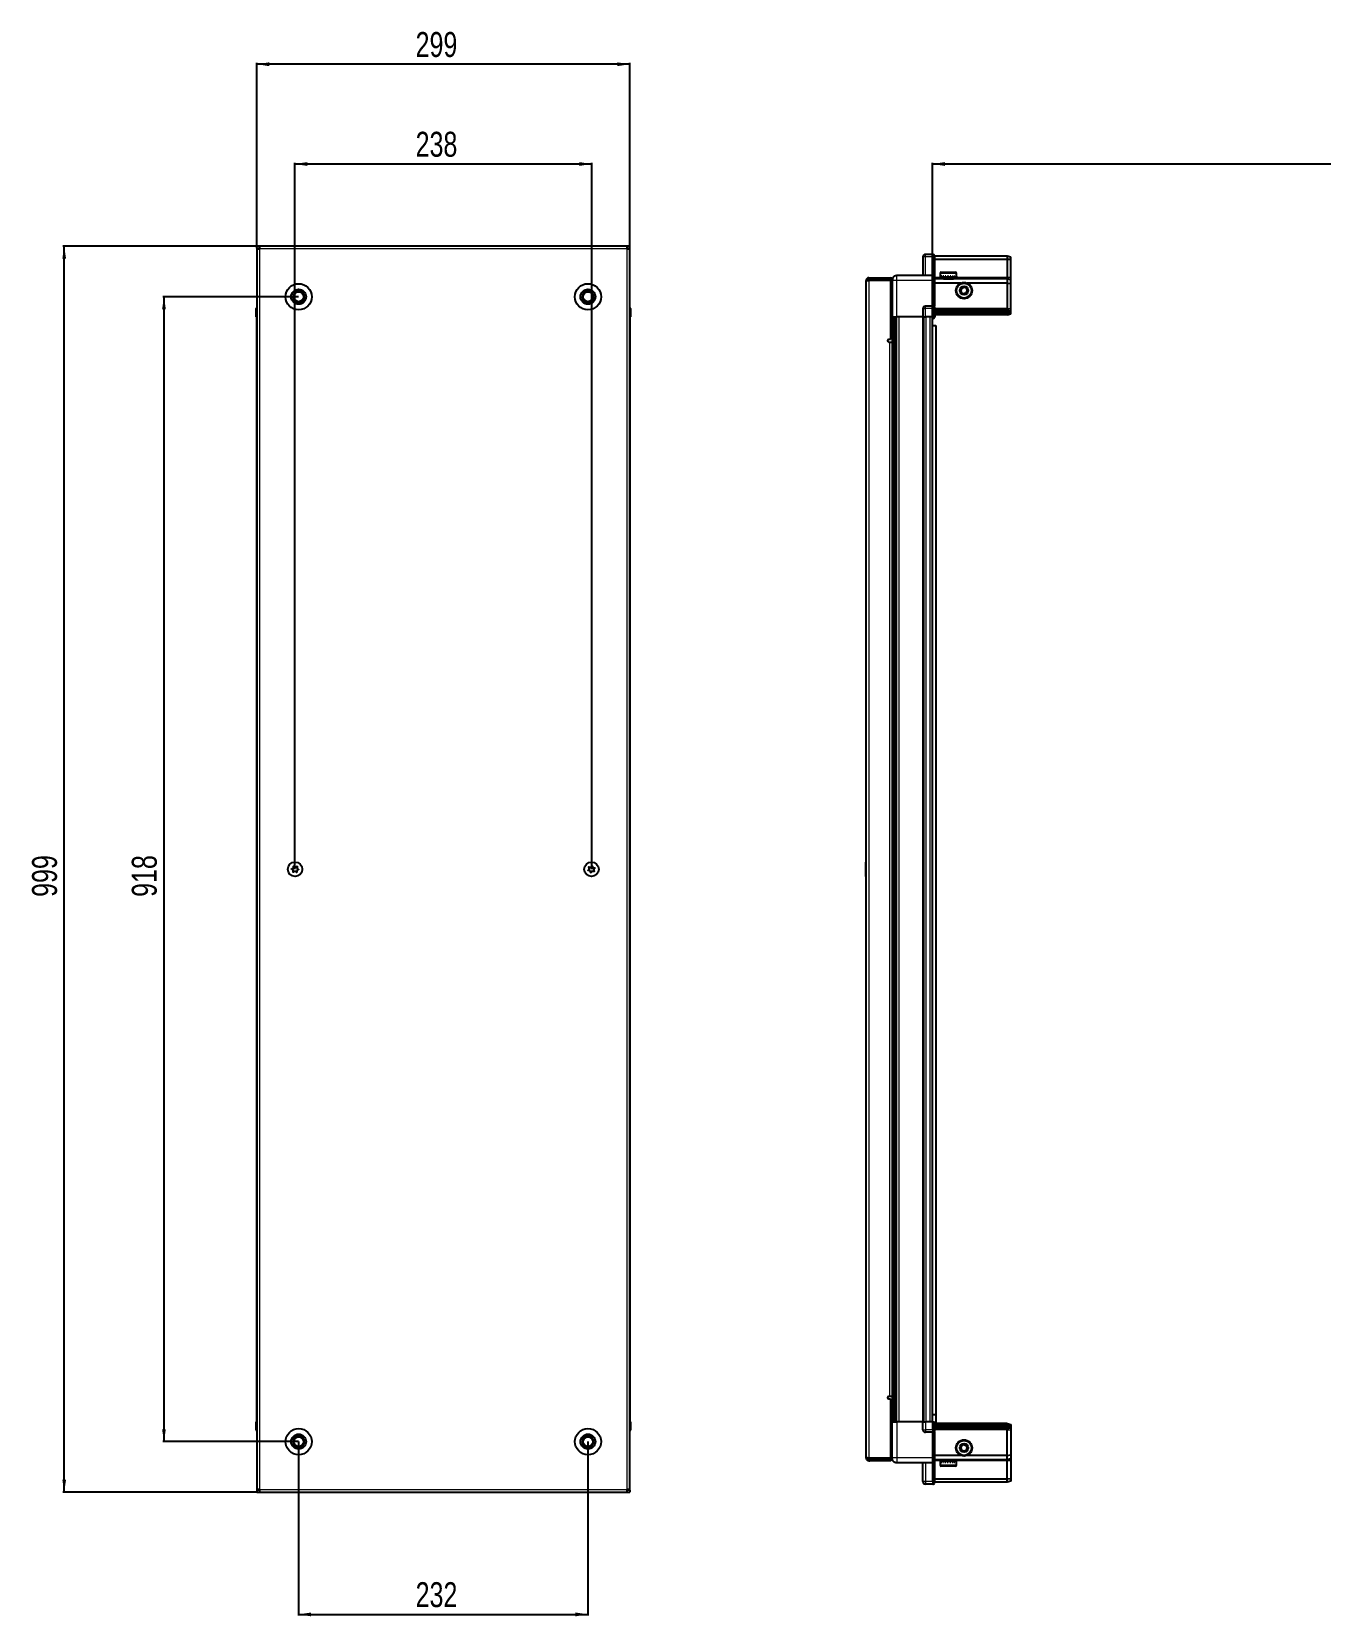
# Model space of a CAD drawing. Header units: millimetres. Extents: x 1773 to 4008, y -476 to 1980.
# Drawn here: x 1773 to 2807, y 680 to 1951 of the extents above; entities that cross this region are included whole.
import ezdxf

# ---------------------------------------------------------------- set-up
doc = ezdxf.new("R2010")
doc.units = ezdxf.units.MM
doc.layers.add('FORMAT', color=7, linetype='Continuous')
doc.styles.add('SLDTEXTSTYLE0', font='TXT', dxfattribs={"width": 0.75})
doc.dimstyles.new('SLDDIMSTYLE0', dxfattribs={"dimtxt": 20, "dimasz": 10, "dimexe": 0, "dimexo": 0.0625, "dimgap": 5, "dimtad": 2, "dimdec": 1, "dimrnd": 1e-09, "dimzin": 12, "dimdsep": 46, "dimtxsty": 'SLDTEXTSTYLE0', "dimsah": 1, "dimcen": 0.09, "dimadec": 0, "dimazin": 3, "dimtfac": 1, "dimtofl": 0, "dimtmove": 0, "dimatfit": 3, "dimfxl": 0, "dimfrac": 2, "dimtolj": 1, "dimtzin": 12, "dimarcsym": 0})

# ---------------------------------------------------------------- blocks, each defined once
blk = doc.blocks.new('_D')
at = {"layer": 'FORMAT'}
for p, q in [((1954, 1779), (1798.5, 1779)), ((1799.5, 780), (1799.5, 1779)), ((1954, 780), (1798.5, 780))]:
    blk.add_line(p, q, dxfattribs=at)
for points in [[(1799.5, 1779), (1798, 1769), (1801, 1769)], [(1799.5, 780), (1801, 790), (1798, 790)]]:
    blk.add_solid(points, dxfattribs=at)
at = {"layer": 'FORMAT', "insert": (1773.7, 1257.3), "char_height": 20, "attachment_point": 1, "rotation": 90, "style": 'SLDTEXTSTYLE0'}
blk.add_mtext('999', dxfattribs=at)
blk = doc.blocks.new('_D_1')
at = {"layer": 'FORMAT'}
for p, q in [((1954, 1779), (1954, 1926)), ((2253, 1925), (1954, 1925)), ((2253, 1779), (2253, 1926))]:
    blk.add_line(p, q, dxfattribs=at)
for points in [[(1954, 1925), (1964, 1923.4), (1964, 1926.5)], [(2253, 1925), (2243, 1926.5), (2243, 1923.4)]]:
    blk.add_solid(points, dxfattribs=at)
at = {"layer": 'FORMAT', "insert": (2081.3, 1950.8), "char_height": 20, "attachment_point": 1, "style": 'SLDTEXTSTYLE0'}
blk.add_mtext('299', dxfattribs=at)
blk = doc.blocks.new('_D_2')
at = {"layer": 'FORMAT'}
for p, q in [((1987.5, 820.5), (1987.5, 681)), ((2219.5, 820.5), (2219.5, 681)), ((1987.5, 682), (2219.5, 682))]:
    blk.add_line(p, q, dxfattribs=at)
for points in [[(1987.5, 682), (1997.5, 680.4), (1997.5, 683.5)], [(2219.5, 682), (2209.5, 683.5), (2209.5, 680.4)]]:
    blk.add_solid(points, dxfattribs=at)
at = {"layer": 'FORMAT', "insert": (2081.3, 707.8), "char_height": 20, "attachment_point": 1, "style": 'SLDTEXTSTYLE0'}
blk.add_mtext('232', dxfattribs=at)
blk = doc.blocks.new('_D_3')
at = {"layer": 'FORMAT'}
for p, q in [((1984.5, 1279.5), (1984.5, 1846)), ((1984.5, 1845), (2222.5, 1845)), ((2222.5, 1279.5), (2222.5, 1846))]:
    blk.add_line(p, q, dxfattribs=at)
for points in [[(1984.5, 1845), (1994.5, 1843.4), (1994.5, 1846.5)], [(2222.5, 1845), (2212.5, 1846.5), (2212.5, 1843.4)]]:
    blk.add_solid(points, dxfattribs=at)
at = {"layer": 'FORMAT', "insert": (2081.3, 1870.8), "char_height": 20, "attachment_point": 1, "style": 'SLDTEXTSTYLE0'}
blk.add_mtext('238', dxfattribs=at)
blk = doc.blocks.new('_D_4')
at = {"layer": 'FORMAT'}
for p, q in [((1987.5, 1738.5), (1878.5, 1738.5)), ((1879.5, 1738.5), (1879.5, 820.5)), ((1987.5, 820.5), (1878.5, 820.5))]:
    blk.add_line(p, q, dxfattribs=at)
for points in [[(1879.5, 1738.5), (1878, 1728.5), (1881, 1728.5)], [(1879.5, 820.5), (1881, 830.5), (1878, 830.5)]]:
    blk.add_solid(points, dxfattribs=at)
at = {"layer": 'FORMAT', "insert": (1853.7, 1257.3), "char_height": 20, "attachment_point": 1, "rotation": 90, "style": 'SLDTEXTSTYLE0'}
blk.add_mtext('918', dxfattribs=at)
blk = doc.blocks.new('_D_5')
at = {"layer": 'FORMAT'}
for p, q in [((2495.9, 1722.5), (2495.9, 1846)), ((2495.9, 1845), (3395.9, 1845)), ((3395.9, 1722.5), (3395.9, 1846))]:
    blk.add_line(p, q, dxfattribs=at)
for points in [[(2495.9, 1845), (2505.9, 1843.4), (2505.9, 1846.5)], [(3395.9, 1845), (3385.9, 1846.5), (3385.9, 1843.4)]]:
    blk.add_solid(points, dxfattribs=at)
at = {"layer": 'FORMAT', "insert": (2923.8, 1870.8), "char_height": 20, "attachment_point": 1, "style": 'SLDTEXTSTYLE0'}
blk.add_mtext('900', dxfattribs=at)

msp = doc.modelspace()

# ---------------------------------------------------------------- linework, layer by layer
at = {"color": 7, "linetype": 'Continuous', "lineweight": 25}
for p, q in [((1954.01, 1777.48), (1954.01, 1778.98)), ((1956.11, 1778.98), (1954.01, 1778.98)), ((1956.11, 1778.98), (1956.11, 1776.88)), ((2250.91, 1778.98), (1956.11, 1778.98)), ((2250.91, 1776.88), (2250.91, 1778.98)), ((2253.01, 1778.98), (2250.91, 1778.98)), ((2253.01, 1777.48), (2253.01, 1778.98)), ((1954.01, 1777.48), (1956.11, 1777.48)), ((1954.01, 1777.48), (1954.01, 1776.88)), ((1954.01, 1776.88), (1954.01, 782.08)), ((1954.01, 1776.88), (1956.11, 1776.88)), ((2250.91, 1777.48), (2253.01, 1777.48)), ((2250.91, 1776.88), (2253.01, 1776.88)), ((2253.01, 1776.88), (2253.01, 1777.48)), ((2253.01, 782.08), (2253.01, 1776.88)), ((2488.07, 1770.48), (2488.07, 1755.48)), ((2496.07, 1772.48), (2490.07, 1772.48)), ((2496.07, 1772.48), (2496.4, 1772.48)), ((2496.07, 1772.48), (2496.07, 1770.48)), ((2496.07, 1755.68), (2496.07, 1770.48)), ((2496.07, 1755.68), (2496.07, 1770.48)), ((2497.27, 1771.98), (2496.4, 1772.48)), ((2497.27, 1770.48), (2497.27, 1771.98)), ((2555.57, 1770.98), (2497.27, 1770.98)), ((2497.27, 1770.48), (2497.27, 1755.68)), ((2555.57, 1768.48), (2497.27, 1768.48)), ((2555.57, 1770.98), (2555.57, 1768.48)), ((2558.57, 1770.18), (2555.57, 1770.98)), ((2555.57, 1768.48), (2555.57, 1753.98)), ((2558.57, 1768.33), (2555.57, 1768.48)), ((2558.57, 1768.33), (2558.57, 1770.18)), ((2558.57, 1753.98), (2558.57, 1768.33)), ((2444.67, 1752.23), (2444.67, 1753.73)), ((2444.67, 1753.73), (2445.57, 1753.73)), ((2445.57, 1753.73), (2462.07, 1753.73)), ((2445.57, 1752.23), (2445.57, 1753.73)), ((2462.07, 1752.23), (2462.07, 1753.73)), ((2496.07, 1755.48), (2467.07, 1755.48)), ((2496.07, 1755.48), (2496.07, 1755.68)), ((2496.07, 1755.48), (2497.27, 1755.48)), ((2496.07, 1751.48), (2496.07, 1755.48)), ((2497.27, 1755.68), (2497.27, 1755.48)), ((2497.27, 1755.48), (2497.27, 1751.48)), ((2502.07, 1757.38), (2502.07, 1754.98)), ((2502.07, 1754.98), (2502.07, 1754.48)), ((2502.07, 1754.48), (2502.2, 1754.48)), ((2502.39, 1754.98), (2502.2, 1754.98)), ((2502.2, 1754.98), (2502.2, 1754.48)), ((2502.2, 1754.48), (2502.39, 1754.48)), ((2502.39, 1754.98), (2502.39, 1754.48)), ((2502.39, 1754.48), (2502.92, 1754.48)), ((2502.87, 1758.18), (2510.04, 1758.18)), ((2503.32, 1754.98), (2502.92, 1754.98)), ((2502.92, 1754.98), (2502.92, 1754.48)), ((2502.92, 1754.48), (2503.32, 1754.48)), ((2503.32, 1754.98), (2503.32, 1754.48)), ((2503.32, 1754.48), (2504.19, 1754.48)), ((2504.17, 1754.48), (2504.17, 1754.38)), ((2504.17, 1754.38), (2512.97, 1754.38)), ((2504.77, 1754.98), (2504.19, 1754.98)), ((2504.19, 1754.98), (2504.19, 1754.48)), ((2504.19, 1754.48), (2504.77, 1754.48)), ((2504.57, 1753.98), (2505.26, 1753.5)), ((2504.57, 1753.98), (2509.6, 1753.98)), ((2505.26, 1753.5), (2504.57, 1753.01)), ((2504.77, 1754.98), (2504.77, 1754.48)), ((2504.77, 1754.48), (2505.89, 1754.48)), ((2505.26, 1753.5), (2509.42, 1753.5)), ((2506.58, 1754.98), (2505.89, 1754.98)), ((2505.89, 1754.98), (2505.89, 1754.48)), ((2505.89, 1754.48), (2506.58, 1754.48)), ((2506.58, 1754.98), (2506.58, 1754.48)), ((2506.58, 1754.48), (2507.85, 1754.48)), ((2508.59, 1754.98), (2507.85, 1754.98)), ((2507.85, 1754.98), (2507.85, 1754.48)), ((2507.85, 1754.48), (2508.08, 1754.48)), ((2508.08, 1754.98), (2508.08, 1754.48)), ((2508.58, 1754.98), (2508.58, 1754.48)), ((2508.58, 1754.48), (2508.59, 1754.48)), ((2508.59, 1754.98), (2508.59, 1754.48)), ((2508.59, 1754.48), (2509.88, 1754.48)), ((2509.42, 1753.5), (2511.88, 1753.5)), ((2509.6, 1753.98), (2512.57, 1753.98)), ((2510.6, 1754.98), (2509.88, 1754.98)), ((2509.88, 1754.98), (2509.88, 1754.48)), ((2509.94, 1754.98), (2509.94, 1754.48)), ((2509.94, 1754.48), (2510.6, 1754.48)), ((2510.04, 1758.18), (2514.27, 1758.18)), ((2510.6, 1754.98), (2510.6, 1754.48)), ((2510.6, 1754.48), (2511.79, 1754.48)), ((2512.41, 1754.98), (2511.79, 1754.98)), ((2511.79, 1754.98), (2511.79, 1754.48)), ((2511.79, 1754.48), (2512.41, 1754.48)), ((2511.88, 1753.5), (2512.57, 1753.98)), ((2512.57, 1753.01), (2511.88, 1753.5)), ((2512.41, 1754.98), (2512.41, 1754.48)), ((2512.41, 1754.48), (2513.37, 1754.48)), ((2512.97, 1754.38), (2512.97, 1754.48)), ((2513.84, 1754.98), (2513.37, 1754.98)), ((2513.37, 1754.98), (2513.37, 1754.48)), ((2513.37, 1754.48), (2513.84, 1754.48)), ((2513.84, 1754.98), (2513.84, 1754.48)), ((2513.84, 1754.48), (2514.49, 1754.48)), ((2514.76, 1754.98), (2514.49, 1754.98)), ((2514.49, 1754.98), (2514.49, 1754.48)), ((2514.49, 1754.48), (2514.76, 1754.48)), ((2514.76, 1754.98), (2514.76, 1754.48)), ((2514.76, 1754.48), (2515.03, 1754.48)), ((2515.07, 1754.98), (2515.03, 1754.98)), ((2515.03, 1754.98), (2515.03, 1754.48)), ((2515.03, 1754.48), (2515.07, 1754.48)), ((2515.07, 1754.98), (2515.07, 1757.38)), ((2515.07, 1754.98), (2515.07, 1754.48)), ((2555.57, 1753.98), (2555.57, 1752.98)), ((2558.57, 1752.18), (2558.57, 1753.98)), ((2444.07, 1751.63), (2442.57, 1751.63)), ((2442.57, 1751.13), (2442.57, 1751.63)), ((2442.57, 807.83), (2442.57, 1751.13)), ((2444.67, 1752.23), (2445.57, 1752.23)), ((2444.67, 1751.73), (2462.07, 1751.73)), ((2445.57, 1752.23), (2462.07, 1752.23)), ((2463.57, 1751.73), (2462.07, 1751.73)), ((2462.07, 1751.73), (2462.07, 1704.23)), ((2463.57, 1751.48), (2463.57, 1722.48)), ((2496.07, 1731.18), (2496.07, 1751.48)), ((2555.57, 1752.98), (2497.27, 1752.98)), ((2497.27, 1751.48), (2497.27, 1731.18)), ((2518.57, 1749.48), (2497.27, 1749.48)), ((2504.57, 1753.01), (2504.57, 1752.98)), ((2504.57, 1753.01), (2509.6, 1753.01)), ((2509.6, 1753.01), (2512.57, 1753.01)), ((2512.57, 1752.98), (2512.57, 1753.01)), ((2555.57, 1749.48), (2523.57, 1749.48)), ((2555.57, 1752.98), (2555.57, 1749.48)), ((2558.57, 1752.18), (2555.57, 1752.98)), ((2555.57, 1749.48), (2555.57, 1728.98)), ((2555.57, 1749.48), (2558.57, 1749.15)), ((2558.57, 1749.15), (2558.57, 1752.18)), ((2558.57, 1728.98), (2558.57, 1749.15)), ((1953.51, 1728.98), (1953.51, 1722.48)), ((1953.51, 1722.48), (1953.51, 1728.98)), ((2253.01, 1730.3), (2253.01, 1730.3)), ((2253.51, 1728.98), (2253.51, 1722.48)), ((2253.51, 1722.48), (2253.51, 1728.98)), ((2488.07, 1728.98), (2488.07, 1722.48)), ((2496.07, 1730.98), (2490.07, 1730.98)), ((2496.07, 1730.98), (2496.07, 1731.18)), ((2496.07, 1730.98), (2496.07, 1728.98)), ((2496.07, 1730.98), (2497.27, 1730.98)), ((2496.07, 1722.48), (2496.07, 1728.98)), ((2496.07, 1722.48), (2496.07, 1728.98)), ((2496.4, 1722.48), (2496.4, 1728.98)), ((2497.27, 1731.18), (2497.27, 1730.98)), ((2497.27, 1730.3), (2497.27, 1730.98)), ((2497.27, 1730.3), (2497.27, 1722.48)), ((2555.57, 1728.98), (2555.57, 1727.98)), ((2558.57, 1727.18), (2558.57, 1728.98)), ((1953.51, 1722.48), (1953.51, 1722.48)), ((1954.01, 1722.48), (1953.51, 1722.48)), ((1953.66, 1722.48), (1953.66, 836.48)), ((2253.01, 1722.48), (2253.51, 1722.48)), ((2253.36, 836.48), (2253.36, 1722.48)), ((2253.51, 1722.48), (2253.51, 1722.48)), ((2253.51, 1722.48), (2253.51, 1722.48)), ((2462.07, 1725.23), (2463.57, 1725.23)), ((2463.57, 1722.48), (2462.07, 1722.48)), ((2464.22, 836.48), (2464.22, 1722.48)), ((2466.01, 1722.48), (2466.01, 836.48)), ((2466.05, 1722.48), (2466.05, 836.48)), ((2488.07, 1722.48), (2467.07, 1722.48)), ((2488.07, 1722.48), (2490.07, 1722.48)), ((2488.72, 836.48), (2488.72, 1722.48)), ((2496.07, 1722.48), (2490.07, 1722.48)), ((2495.92, 836.48), (2495.92, 1722.48)), ((2495.92, 1715.48), (2498.42, 1715.48)), ((2496.07, 1722.48), (2496.4, 1722.48)), ((2496.07, 1722.48), (2496.07, 1722.48)), ((2497.27, 1722.48), (2496.4, 1722.48)), ((2496.4, 1722.48), (2496.4, 1722.48)), ((2555.57, 1727.98), (2497.27, 1727.98)), ((2555.57, 1726.98), (2497.27, 1726.98)), ((2555.57, 1725.48), (2497.27, 1725.48)), ((2555.57, 1723.98), (2497.27, 1723.98)), ((2498.42, 1715.48), (2498.42, 841.98)), ((2555.57, 1727.98), (2555.57, 1726.98)), ((2555.57, 1727.98), (2558.57, 1727.18)), ((2555.57, 1726.98), (2555.57, 1725.48)), ((2555.57, 1726.98), (2558.57, 1726.44)), ((2555.57, 1725.48), (2558.57, 1725.94)), ((2555.57, 1725.48), (2555.57, 1723.98)), ((2555.57, 1723.98), (2558.57, 1724.78)), ((2558.57, 1726.44), (2558.57, 1727.18)), ((2558.57, 1725.94), (2558.57, 1726.44)), ((2558.57, 1724.78), (2558.57, 1725.94)), ((2462.07, 1704.23), (2460.72, 1704.23)), ((2460.72, 1702.23), (2461.47, 1702.23)), ((2461.47, 1702.23), (2463.57, 1702.23)), ((2463.57, 1702.23), (2463.57, 856.73)), ((2442.57, 1285.27), (2442.27, 1285.27)), ((2442.27, 1273.7), (2442.27, 1285.27)), ((2464.07, 1288.98), (2464.07, 1269.98)), ((2442.27, 1273.7), (2442.57, 1273.7)), ((2461.47, 856.73), (2460.72, 856.73)), ((2460.72, 854.73), (2462.07, 854.73)), ((2463.57, 856.73), (2461.47, 856.73)), ((2462.07, 854.73), (2462.07, 807.23)), ((2498.42, 841.98), (2495.92, 841.98)), ((2498.42, 841.98), (2498.42, 834.98)), ((1953.51, 829.98), (1953.51, 836.48)), ((1953.51, 836.48), (1953.51, 836.48)), ((1953.51, 836.48), (1953.51, 836.48)), ((1953.51, 836.48), (1953.51, 829.98)), ((1954.01, 836.48), (1953.51, 836.48)), ((1954.01, 828.66), (1954.01, 828.66)), ((2253.01, 836.48), (2253.51, 836.48)), ((2253.51, 836.48), (2253.51, 836.48)), ((2253.51, 829.98), (2253.51, 836.48)), ((2253.51, 836.48), (2253.51, 829.98)), ((2463.57, 836.48), (2462.07, 836.48)), ((2463.57, 833.73), (2462.07, 833.73)), ((2463.57, 807.48), (2463.57, 836.48)), ((2488.07, 836.48), (2467.07, 836.48)), ((2488.07, 829.98), (2488.07, 836.48)), ((2488.07, 836.48), (2490.07, 836.48)), ((2496.07, 836.48), (2490.07, 836.48)), ((2496.07, 827.98), (2490.07, 827.98)), ((2496.07, 829.98), (2496.07, 836.48)), ((2496.07, 836.48), (2496.4, 836.48)), ((2496.07, 829.98), (2496.07, 827.98)), ((2496.07, 829.98), (2496.07, 827.98)), ((2496.07, 827.98), (2497.27, 827.98)), ((2496.07, 827.78), (2496.07, 827.98)), ((2496.07, 807.48), (2496.07, 827.78)), ((2496.4, 829.98), (2496.4, 836.48)), ((2496.4, 836.48), (2497.27, 836.48)), ((2497.27, 836.48), (2497.27, 828.66)), ((2555.57, 834.98), (2497.27, 834.98)), ((2555.57, 833.48), (2497.27, 833.48)), ((2555.57, 831.98), (2497.27, 831.98)), ((2555.57, 830.98), (2497.27, 830.98)), ((2497.27, 827.98), (2497.27, 828.66)), ((2497.27, 827.98), (2497.27, 827.78)), ((2497.27, 827.78), (2497.27, 807.48)), ((2555.57, 833.48), (2555.57, 834.98)), ((2555.57, 834.98), (2558.57, 834.18)), ((2555.57, 831.98), (2555.57, 833.48)), ((2555.57, 833.48), (2558.57, 833.03)), ((2555.57, 831.98), (2558.57, 832.52)), ((2555.57, 830.98), (2555.57, 831.98)), ((2555.57, 830.98), (2558.57, 831.78)), ((2555.57, 829.98), (2555.57, 830.98)), ((2555.57, 809.48), (2555.57, 829.98)), ((2558.57, 834.18), (2558.57, 833.03)), ((2558.57, 833.03), (2558.57, 832.52)), ((2558.57, 832.52), (2558.57, 831.78)), ((2558.57, 831.78), (2558.57, 829.98)), ((2558.57, 829.98), (2558.57, 809.81)), ((2442.57, 807.33), (2442.57, 807.83)), ((2444.07, 807.33), (2442.57, 807.33)), ((2462.07, 807.23), (2444.67, 807.23)), ((2444.67, 806.73), (2444.67, 805.23)), ((2444.67, 806.73), (2445.57, 806.73)), ((2444.67, 805.23), (2445.57, 805.23)), ((2462.07, 806.73), (2445.57, 806.73)), ((2445.57, 806.73), (2445.57, 805.23)), ((2462.07, 805.23), (2445.57, 805.23)), ((2462.07, 807.23), (2463.57, 807.23)), ((2462.07, 806.73), (2462.07, 805.23)), ((2496.07, 803.48), (2467.07, 803.48)), ((2488.07, 788.48), (2488.07, 803.48)), ((2496.07, 803.48), (2496.07, 807.48)), ((2496.07, 803.48), (2497.27, 803.48)), ((2496.07, 803.28), (2496.07, 803.48)), ((2496.07, 788.48), (2496.07, 803.28)), ((2518.57, 809.48), (2497.27, 809.48)), ((2497.27, 807.48), (2497.27, 803.48)), ((2555.57, 805.98), (2497.27, 805.98)), ((2497.27, 803.48), (2497.27, 803.28)), ((2497.27, 803.28), (2497.27, 788.48)), ((2502.07, 804.48), (2502.07, 801.58)), ((2502.17, 804.48), (2502.07, 804.48)), ((2502.17, 803.98), (2502.17, 804.48)), ((2502.33, 804.48), (2502.17, 804.48)), ((2502.17, 803.98), (2502.33, 803.98)), ((2502.33, 803.98), (2502.33, 804.48)), ((2502.82, 804.48), (2502.33, 804.48)), ((2502.82, 803.98), (2502.82, 804.48)), ((2503.2, 804.48), (2502.82, 804.48)), ((2502.82, 803.98), (2503.2, 803.98)), ((2503.02, 800.78), (2502.87, 800.78)), ((2514.27, 800.78), (2503.02, 800.78)), ((2503.2, 803.98), (2503.2, 804.48)), ((2504.04, 804.48), (2503.2, 804.48)), ((2504.04, 803.98), (2504.04, 804.48)), ((2504.6, 804.48), (2504.04, 804.48)), ((2504.04, 803.98), (2504.6, 803.98)), ((2504.17, 804.58), (2504.17, 804.48)), ((2509.57, 804.58), (2504.17, 804.58)), ((2504.57, 805.98), (2504.57, 805.95)), ((2504.57, 805.95), (2505.26, 805.46)), ((2504.67, 805.95), (2504.57, 805.95)), ((2505.26, 805.46), (2504.57, 804.98)), ((2504.67, 804.98), (2504.57, 804.98)), ((2504.6, 803.98), (2504.6, 804.48)), ((2505.7, 804.48), (2504.6, 804.48)), ((2512.57, 805.95), (2504.67, 805.95)), ((2512.57, 804.98), (2504.67, 804.98)), ((2505.35, 805.46), (2505.26, 805.46)), ((2511.88, 805.46), (2505.35, 805.46)), ((2505.7, 803.98), (2505.7, 804.48)), ((2506.39, 804.48), (2505.7, 804.48)), ((2505.7, 803.98), (2506.39, 803.98)), ((2506.39, 803.98), (2506.39, 804.48)), ((2507.65, 804.48), (2506.39, 804.48)), ((2507.65, 803.98), (2507.65, 804.48)), ((2507.95, 804.48), (2507.65, 804.48)), ((2507.65, 803.98), (2508.38, 803.98)), ((2507.95, 803.98), (2507.95, 804.48)), ((2508.38, 803.98), (2508.38, 804.48)), ((2509.68, 804.48), (2508.38, 804.48)), ((2512.97, 804.58), (2509.57, 804.58)), ((2509.68, 803.98), (2509.68, 804.48)), ((2509.68, 803.98), (2510.4, 803.98)), ((2509.81, 803.98), (2509.81, 804.48)), ((2510.4, 804.48), (2509.81, 804.48)), ((2510.4, 803.98), (2510.4, 804.48)), ((2511.61, 804.48), (2510.4, 804.48)), ((2511.61, 803.98), (2511.61, 804.48)), ((2512.24, 804.48), (2511.61, 804.48)), ((2511.61, 803.98), (2512.24, 803.98)), ((2511.88, 805.46), (2512.57, 805.95)), ((2512.57, 804.98), (2511.88, 805.46)), ((2512.24, 803.98), (2512.24, 804.48)), ((2513.23, 804.48), (2512.24, 804.48)), ((2512.57, 805.95), (2512.57, 805.98)), ((2512.97, 804.48), (2512.97, 804.58)), ((2513.23, 803.98), (2513.23, 804.48)), ((2513.72, 804.48), (2513.23, 804.48)), ((2513.23, 803.98), (2513.72, 803.98)), ((2513.72, 803.98), (2513.72, 804.48)), ((2514.4, 804.48), (2513.72, 804.48)), ((2514.4, 803.98), (2514.4, 804.48)), ((2514.69, 804.48), (2514.4, 804.48)), ((2514.4, 803.98), (2514.69, 803.98)), ((2514.69, 803.98), (2514.69, 804.48)), ((2515, 804.48), (2514.69, 804.48)), ((2515, 803.98), (2515, 804.48)), ((2515.07, 804.48), (2515, 804.48)), ((2515, 803.98), (2515.07, 803.98)), ((2515.07, 801.58), (2515.07, 804.48)), ((2515.07, 803.98), (2515.07, 804.48)), ((2515.07, 804.48), (2515.07, 804.48)), ((2555.57, 809.48), (2523.57, 809.48)), ((2555.57, 809.48), (2558.57, 809.81)), ((2555.57, 805.98), (2555.57, 809.48)), ((2558.57, 806.78), (2555.57, 805.98)), ((2555.57, 804.98), (2555.57, 805.98)), ((2555.57, 790.48), (2555.57, 804.98)), ((2558.57, 809.81), (2558.57, 806.78)), ((2558.57, 806.78), (2558.57, 804.98)), ((2558.57, 804.98), (2558.57, 790.64)), ((2496.07, 788.48), (2496.07, 786.48)), ((2555.57, 790.48), (2497.27, 790.48)), ((2497.27, 786.98), (2497.27, 788.48)), ((2555.57, 787.98), (2497.27, 787.98)), ((2558.57, 790.64), (2555.57, 790.48)), ((2555.57, 787.98), (2555.57, 790.48)), ((2558.57, 788.78), (2555.57, 787.98)), ((2558.57, 790.64), (2558.57, 788.78)), ((1956.11, 782.08), (1954.01, 782.08)), ((1954.01, 782.08), (1954.01, 781.48)), ((1954.01, 781.48), (1954.01, 779.98)), ((1956.11, 781.48), (1954.01, 781.48)), ((1954.01, 779.98), (1956.11, 779.98)), ((1956.11, 782.08), (1956.11, 779.98)), ((1956.11, 779.98), (2250.91, 779.98)), ((2250.91, 779.98), (2250.91, 782.08)), ((2253.01, 782.08), (2250.91, 782.08)), ((2253.01, 781.48), (2250.91, 781.48)), ((2250.91, 779.98), (2253.01, 779.98)), ((2253.01, 781.48), (2253.01, 782.08)), ((2253.01, 781.48), (2253.01, 779.98)), ((2496.07, 786.48), (2490.07, 786.48)), ((2496.07, 786.48), (2496.4, 786.48)), ((2496.07, 786.48), (2496.4, 786.48)), ((2496.07, 786.48), (2496.07, 786.48)), ((2496.4, 786.48), (2497.27, 786.98)), ((2496.4, 786.48), (2497.27, 786.98))]:
    msp.add_line(p, q, dxfattribs=at)
at = {"color": 8, "linetype": 'Continuous', "lineweight": 18}
for p, q in [((2250.91, 1776.88), (1956.11, 1776.88)), ((1956.11, 1776.88), (1956.11, 782.08)), ((2250.91, 782.08), (2250.91, 1776.88)), ((2490.07, 1770.48), (2488.07, 1770.48)), ((2490.07, 1770.48), (2490.07, 1772.48)), ((2490.07, 1755.48), (2490.07, 1770.48)), ((2496.07, 1770.48), (2490.07, 1770.48)), ((2496.07, 1770.48), (2497.27, 1770.48)), ((2496.07, 1755.68), (2497.27, 1755.68)), ((2504.57, 1753.98), (2497.27, 1753.98)), ((2502.07, 1757.38), (2510.24, 1757.38)), ((2510.24, 1757.38), (2515.07, 1757.38)), ((2555.57, 1753.98), (2512.57, 1753.98)), ((2558.57, 1753.98), (2555.57, 1753.98)), ((2444.67, 1751.73), (2444.67, 807.23)), ((2467.07, 1722.48), (2467.07, 1751.48)), ((2496.07, 1751.48), (2467.07, 1751.48)), ((2496.07, 1751.48), (2497.27, 1751.48)), ((1954.01, 1728.98), (1953.51, 1728.98)), ((2253.01, 1728.98), (2253.51, 1728.98)), ((2488.07, 1728.98), (2490.07, 1728.98)), ((2490.07, 1728.98), (2490.07, 1730.98)), ((2490.07, 1722.48), (2490.07, 1728.98)), ((2496.07, 1728.98), (2490.07, 1728.98)), ((2496.07, 1731.18), (2497.27, 1731.18)), ((2496.07, 1728.98), (2496.4, 1728.98)), ((2555.57, 1728.98), (2497.27, 1728.98)), ((2555.57, 1728.98), (2558.57, 1728.98)), ((2463.57, 1702.23), (2463.57, 1722.48)), ((2464.81, 1722.48), (2464.81, 836.48)), ((2467.25, 836.48), (2467.25, 1722.48)), ((2468.67, 1722.48), (2468.67, 836.48)), ((2488.07, 836.48), (2488.07, 1722.48)), ((2490.72, 836.48), (2490.72, 1722.48)), ((2493.92, 836.48), (2493.92, 1722.48)), ((2496.07, 1722.48), (2496.4, 1722.48)), ((2461.47, 856.73), (2461.47, 1702.23)), ((2463.57, 836.48), (2463.57, 856.73)), ((1954.01, 829.98), (1953.51, 829.98)), ((2253.01, 829.98), (2253.51, 829.98)), ((2467.07, 836.48), (2467.07, 807.48)), ((2488.07, 829.98), (2490.07, 829.98)), ((2490.07, 836.48), (2490.07, 829.98)), ((2490.07, 829.98), (2490.07, 827.98)), ((2496.07, 829.98), (2490.07, 829.98)), ((2496.07, 829.98), (2496.4, 829.98)), ((2497.27, 827.78), (2496.07, 827.78)), ((2555.57, 829.98), (2497.27, 829.98)), ((2555.57, 829.98), (2558.57, 829.98)), ((2496.07, 807.48), (2467.07, 807.48)), ((2490.07, 803.48), (2490.07, 788.48)), ((2496.07, 807.48), (2497.27, 807.48)), ((2497.27, 803.28), (2496.07, 803.28)), ((2504.57, 804.98), (2497.27, 804.98)), ((2502.24, 801.58), (2502.07, 801.58)), ((2515.07, 801.58), (2502.24, 801.58)), ((2555.57, 804.98), (2512.57, 804.98)), ((2558.57, 804.98), (2555.57, 804.98)), ((2490.07, 788.48), (2488.07, 788.48)), ((2490.07, 788.48), (2490.07, 786.48)), ((2496.07, 788.48), (2490.07, 788.48)), ((2496.07, 788.48), (2497.27, 788.48)), ((1956.11, 782.08), (2250.91, 782.08))]:
    msp.add_line(p, q, dxfattribs=at)
at = {"color": 7, "linetype": 'Continuous', "lineweight": 25}
for centre, radius in [((1987.51, 1738.48), 10.5), ((1987.51, 1738.48), 6), ((1987.51, 1738.48), 3.9), ((2219.51, 1738.48), 10.5), ((2219.51, 1738.48), 6), ((2219.51, 1738.48), 3.9), ((2521.07, 1743.48), 6.5), ((2521.07, 1743.48), 3.46), ((1984.66, 1279.48), 5.79), ((2222.36, 1279.48), 5.79), ((1984.66, 1279.48), 1.85), ((2222.36, 1279.48), 1.85), ((1987.51, 820.48), 10.5), ((1987.51, 820.48), 6), ((2219.51, 820.48), 10.5), ((2219.51, 820.48), 6), ((1987.51, 820.48), 3.9), ((2219.51, 820.48), 3.9), ((2521.07, 815.48), 6.5), ((2521.07, 815.48), 3.46)]:
    msp.add_circle(centre, radius, dxfattribs=at)
at = {"color": 8, "linetype": 'Continuous', "lineweight": 18}
for centre in [(2521.07, 1743.48), (2521.07, 815.48)]:
    msp.add_circle(centre, 5.7, dxfattribs=at)
at = {"color": 7, "linetype": 'Continuous', "lineweight": 25}
for centre, radius, start, end in [((2490.07, 1770.48), 2, 90, 180), ((2461.97, 1751.63), 2.1, 32.2369, 87.2706), ((2502.87, 1757.38), 0.8, 90, 180), ((2504.17, 1753.98), 0.4, 0, 90), ((2512.97, 1753.98), 0.4, 90, 180), ((2514.27, 1757.38), 0.8, 0, 90), ((1987.51, 1738.48), 4.62, 120, 180), ((1987.51, 1738.48), 4.62, 60, 120), ((1987.51, 1738.48), 4.62, 0, 60), ((2219.51, 1738.48), 4.62, 120, 180), ((2219.51, 1738.48), 4.62, 60, 120), ((2219.51, 1738.48), 4.62, 0, 60), ((2444.57, 1751.23), 0.5, 90, 117.52901), ((2461.97, 1751.63), 0.6, 9.59407, 90), ((2521.07, 1743.48), 2.5, 161.00659, 221.00659), ((2521.07, 1743.48), 2.5, 101.00659, 161.00659), ((2521.07, 1743.48), 2.5, 221.00659, 281.00659), ((2521.07, 1743.48), 2.5, 41.00659, 101.00659), ((2521.07, 1743.48), 2.5, 281.00659, 341.00659), ((2521.07, 1743.48), 2.5, 341.00659, 41.00659), ((1955.51, 1728.98), 2, 138.57492, 180), ((1955.51, 1728.98), 2, 138.59038, 180), ((1987.51, 1738.48), 4.62, 180, 240), ((1987.51, 1738.48), 4.62, 240, 300), ((1987.51, 1738.48), 4.62, 300, 0), ((2219.51, 1738.48), 4.62, 180, 240), ((2219.51, 1738.48), 4.62, 240, 300), ((2219.51, 1738.48), 4.62, 300, 0), ((2251.51, 1728.98), 2, 0, 41.39416), ((2490.07, 1728.98), 2, 90, 180), ((2493.42, 1725.13), 5, 300, 346.70293), ((2460.72, 1703.23), 1, 90, 270), ((2461.07, 1288.98), 3, 0, 33.55731), ((2461.07, 1269.98), 3, 326.44269, 0), ((2460.72, 855.73), 1, 90, 270), ((1955.51, 829.98), 2, 180, 221.40962), ((1955.51, 829.98), 2, 180, 221.39416), ((2251.51, 829.98), 2, 318.57492, 360), ((2251.51, 829.98), 2, 318.59038, 0), ((2490.07, 829.98), 2, 180, 270), ((1987.51, 820.48), 4.62, 120, 180), ((1987.51, 820.48), 4.62, 180, 240), ((1987.51, 820.48), 4.62, 60, 120), ((1987.51, 820.48), 4.62, 240, 300), ((1987.51, 820.48), 4.62, 360, 60), ((1987.51, 820.48), 4.62, 300, 360), ((2219.51, 820.48), 4.62, 120, 180), ((2219.51, 820.48), 4.62, 180, 240), ((2219.51, 820.48), 4.62, 60, 120), ((2219.51, 820.48), 4.62, 240, 300), ((2219.51, 820.48), 4.62, 360, 60), ((2219.51, 820.48), 4.62, 300, 360), ((2521.07, 815.48), 2.5, 127.98423, 187.98423), ((2521.07, 815.48), 2.5, 187.98423, 247.98423), ((2521.07, 815.48), 2.5, 67.98423, 127.98423), ((2521.07, 815.48), 2.5, 247.98423, 307.98423), ((2521.07, 815.48), 2.5, 7.98423, 67.98423), ((2521.07, 815.48), 2.5, 307.98423, 7.98423), ((2444.57, 807.73), 0.5, 243.29122, 270), ((2461.97, 807.33), 0.6, 270, 350.40593), ((2461.97, 807.33), 2.1, 272.7294, 327.8305), ((2502.87, 801.58), 0.8, 180, 270), ((2504.17, 804.98), 0.4, 270, 360), ((2512.97, 804.98), 0.4, 180, 270), ((2514.27, 801.58), 0.8, 270, 360), ((2490.07, 788.48), 2, 180, 270)]:
    msp.add_arc(centre, radius, start, end, dxfattribs=at)
for centre, start_param, end_param in [((2499.87, 1728.98), 2.4188584, 3.1415927), ((2499.87, 829.98), 3.1415927, 3.8643269)]:
    msp.add_ellipse(centre, major_axis=(3.46, 0), ratio=0.5773503, start_param=start_param, end_param=end_param, dxfattribs=at)
for points, knots in [([(2444.67, 1753.73), (2444.42, 1753.7), (2443.92, 1753.65), (2443.28, 1753.26), (2442.82, 1752.7), (2442.6, 1752.12), (2442.58, 1751.76), (2442.57, 1751.63)], [0, 0, 0, 0, 0.2302553, 0.4485219, 0.6667858, 0.8850496, 1, 1, 1, 1]), ([(2467.07, 1755.48), (2466.63, 1755.43), (2465.95, 1755.36), (2465.14, 1754.93), (2464.58, 1754.47), (2464.12, 1753.91), (2463.69, 1753.1), (2463.62, 1752.42), (2463.57, 1751.98)], [0, 0, 0, 0, 0.2394568, 0.3683607, 0.5, 0.6316393, 0.7605432, 1, 1, 1, 1]), ([(1982.89, 1738.48), (1983.22, 1739.05), (1983.79, 1740.03), (1984.61, 1741.46), (1985.02, 1742.17), (1985.2, 1742.48)], [0, 0, 0, 0, 0.4391308, 0.7513783, 1, 1, 1, 1]), ([(1985.2, 1742.48), (1985.4, 1742.48), (1986.1, 1742.48), (1987.41, 1742.48), (1988.8, 1742.48), (1989.55, 1742.48), (1989.82, 1742.48)], [0, 0, 0, 0, 0.1393293, 0.4852696, 0.8163565, 1, 1, 1, 1]), ([(1989.82, 1742.48), (1990.15, 1741.91), (1990.71, 1740.93), (1991.54, 1739.5), (1991.95, 1738.79), (1992.13, 1738.48)], [0, 0, 0, 0, 0.4391308, 0.7513783, 1, 1, 1, 1]), ([(2214.89, 1738.48), (2215.22, 1739.05), (2215.79, 1740.03), (2216.61, 1741.46), (2217.02, 1742.17), (2217.2, 1742.48)], [0, 0, 0, 0, 0.4391308, 0.7513783, 1, 1, 1, 1]), ([(2217.2, 1742.48), (2217.4, 1742.48), (2218.1, 1742.48), (2219.41, 1742.48), (2220.8, 1742.48), (2221.55, 1742.48), (2221.82, 1742.48)], [0, 0, 0, 0, 0.1393293, 0.4852696, 0.8163565, 1, 1, 1, 1]), ([(2221.82, 1742.48), (2222.15, 1741.91), (2222.71, 1740.93), (2223.54, 1739.5), (2223.95, 1738.79), (2224.13, 1738.48)], [0, 0, 0, 0, 0.4391308, 0.7513783, 1, 1, 1, 1]), ([(2442.57, 1751.13), (2442.6, 1751.18), (2442.65, 1751.27), (2443.04, 1751.4), (2443.6, 1751.53), (2444.18, 1751.64), (2444.54, 1751.71), (2444.67, 1751.73)], [0, 0, 0, 0, 0.2302553, 0.4485219, 0.6667858, 0.8850496, 1, 1, 1, 1]), ([(2463.57, 1751.98), (2463.57, 1751.97), (2463.57, 1751.96), (2463.57, 1751.84), (2463.57, 1751.68), (2463.57, 1751.55), (2463.57, 1751.48)], [0, 0, 0, 0, 0.2493943, 0.5003335, 0.7501667, 1, 1, 1, 1]), ([(2518.24, 1742.93), (2518.4, 1743.42), (2518.72, 1744.33), (2519.03, 1745.24), (2519.18, 1745.66)], [0, 0, 0, 0, 0.5346859, 1, 1, 1, 1]), ([(2520.13, 1740.75), (2519.9, 1741.01), (2519.36, 1741.63), (2518.71, 1742.38), (2518.32, 1742.84), (2518.24, 1742.93)], [0, 0, 0, 0, 0.36290056, 0.86687533, 1, 1, 1, 1]), ([(2519.18, 1745.66), (2519.68, 1745.76), (2520.63, 1745.94), (2521.57, 1746.12), (2522.01, 1746.21)], [0, 0, 0, 0, 0.53468586, 1, 1, 1, 1]), ([(2522.96, 1741.3), (2522.46, 1741.2), (2521.51, 1741.02), (2520.57, 1740.84), (2520.13, 1740.75)], [0, 0, 0, 0, 0.53468586, 1, 1, 1, 1]), ([(2522.01, 1746.21), (2522.09, 1746.12), (2522.48, 1745.66), (2523.14, 1744.91), (2523.68, 1744.29), (2523.9, 1744.03)], [0, 0, 0, 0, 0.1331247, 0.6370994, 1, 1, 1, 1]), ([(2523.9, 1744.03), (2523.74, 1743.54), (2523.42, 1742.63), (2523.11, 1741.72), (2522.96, 1741.3)], [0, 0, 0, 0, 0.5346859, 1, 1, 1, 1]), ([(1985.2, 1734.48), (1984.87, 1735.05), (1984.3, 1736.03), (1983.48, 1737.46), (1983.07, 1738.17), (1982.89, 1738.48)], [0, 0, 0, 0, 0.4391308, 0.7513783, 1, 1, 1, 1]), ([(1989.82, 1734.48), (1989.55, 1734.48), (1988.8, 1734.48), (1987.41, 1734.48), (1986.1, 1734.48), (1985.4, 1734.48), (1985.2, 1734.48)], [0, 0, 0, 0, 0.1836435, 0.5147304, 0.8606707, 1, 1, 1, 1]), ([(1992.13, 1738.48), (1991.8, 1737.91), (1991.23, 1736.93), (1990.41, 1735.5), (1990, 1734.79), (1989.82, 1734.48)], [0, 0, 0, 0, 0.4391308, 0.7513783, 1, 1, 1, 1]), ([(2217.2, 1734.48), (2216.87, 1735.05), (2216.3, 1736.03), (2215.48, 1737.46), (2215.07, 1738.17), (2214.89, 1738.48)], [0, 0, 0, 0, 0.4391308, 0.7513783, 1, 1, 1, 1]), ([(2221.82, 1734.48), (2221.55, 1734.48), (2220.8, 1734.48), (2219.41, 1734.48), (2218.1, 1734.48), (2217.4, 1734.48), (2217.2, 1734.48)], [0, 0, 0, 0, 0.1836435, 0.5147304, 0.8606707, 1, 1, 1, 1]), ([(2224.13, 1738.48), (2223.8, 1737.91), (2223.23, 1736.93), (2222.41, 1735.5), (2222, 1734.79), (2221.82, 1734.48)], [0, 0, 0, 0, 0.4391308, 0.7513783, 1, 1, 1, 1]), ([(2463.57, 1722.48), (2463.61, 1722.48), (2463.69, 1722.48), (2464.29, 1722.48), (2465.18, 1722.48), (2466.16, 1722.48), (2466.81, 1722.48), (2467.07, 1722.48)], [0, 0, 0, 0, 0.2146939, 0.4293877, 0.6440816, 0.8587754, 1, 1, 1, 1]), ([(1983.09, 1277.16), (1983.1, 1277.16), (1983.12, 1277.15), (1983.18, 1277.15), (1983.32, 1277.19), (1983.66, 1277.38), (1984.14, 1277.63), (1984.77, 1277.62), (1985.21, 1277.35), (1985.53, 1277.12), (1985.73, 1276.99), (1985.82, 1276.95), (1985.86, 1276.95), (1985.89, 1276.96), (1985.91, 1276.99), (1985.95, 1277.05), (1985.98, 1277.31), (1985.97, 1277.79), (1986.13, 1278.48), (1986.72, 1278.89), (1987.16, 1279.05), (1987.39, 1279.19), (1987.44, 1279.24), (1987.45, 1279.27), (1987.45, 1279.3), (1987.44, 1279.33), (1987.41, 1279.37), (1987.35, 1279.43), (1987.17, 1279.55), (1986.84, 1279.75), (1986.43, 1280.07), (1986.18, 1280.65), (1986.24, 1281.19), (1986.28, 1281.58), (1986.28, 1281.73), (1986.25, 1281.78), (1986.23, 1281.8), (1986.19, 1281.81), (1986.13, 1281.81), (1986, 1281.77), (1985.66, 1281.58), (1985.18, 1281.33), (1984.55, 1281.35), (1984.1, 1281.61), (1983.79, 1281.84), (1983.59, 1281.98), (1983.5, 1282.01), (1983.46, 1282.01), (1983.43, 1282), (1983.4, 1281.97), (1983.37, 1281.91), (1983.33, 1281.65), (1983.34, 1281.17), (1983.19, 1280.48), (1982.6, 1280.08), (1982.16, 1279.91), (1981.92, 1279.77), (1981.88, 1279.72), (1981.87, 1279.69), (1981.87, 1279.66), (1981.88, 1279.63), (1981.91, 1279.59), (1981.97, 1279.54), (1982.15, 1279.41), (1982.48, 1279.21), (1982.88, 1278.89), (1983.14, 1278.31), (1983.08, 1277.77), (1983.03, 1277.38), (1983.04, 1277.24), (1983.07, 1277.18), (1983.08, 1277.17), (1983.09, 1277.16)], [0, 0, 0, 0, 0.0020087, 0.00442, 0.0093647, 0.0255282, 0.0677053, 0.0957862, 0.1246456, 0.1503415, 0.1605194, 0.1633943, 0.1656965, 0.1672448, 0.1688741, 0.1707699, 0.1786058, 0.2119941, 0.2499945, 0.2879948, 0.3213831, 0.329219, 0.3311148, 0.3327441, 0.3342924, 0.3362166, 0.3385353, 0.3413178, 0.349662, 0.3753578, 0.4042173, 0.4322982, 0.4744753, 0.4906388, 0.4966691, 0.49844, 0.5, 0.5020087, 0.50442, 0.5093647, 0.5255282, 0.5677053, 0.5957862, 0.6246456, 0.6503415, 0.6605194, 0.6633943, 0.6656965, 0.6672448, 0.6688741, 0.6707699, 0.6786058, 0.7119941, 0.7499945, 0.7879948, 0.8213831, 0.829219, 0.8311148, 0.8327441, 0.8342924, 0.8362166, 0.8385353, 0.8413178, 0.849662, 0.8753578, 0.9042173, 0.9322982, 0.9744753, 0.9906388, 0.9966691, 0.99844, 1, 1, 1, 1]), ([(2222.85, 1282.24), (2222.84, 1282.24), (2222.81, 1282.24), (2222.76, 1282.21), (2222.65, 1282.11), (2222.42, 1281.81), (2222.09, 1281.38), (2221.5, 1281.14), (2220.99, 1281.2), (2220.6, 1281.29), (2220.37, 1281.33), (2220.27, 1281.32), (2220.23, 1281.3), (2220.21, 1281.28), (2220.2, 1281.25), (2220.19, 1281.18), (2220.27, 1280.92), (2220.47, 1280.49), (2220.61, 1279.79), (2220.24, 1279.19), (2219.9, 1278.85), (2219.74, 1278.64), (2219.72, 1278.57), (2219.72, 1278.54), (2219.73, 1278.51), (2219.76, 1278.48), (2219.8, 1278.46), (2219.88, 1278.44), (2220.1, 1278.39), (2220.48, 1278.35), (2220.98, 1278.22), (2221.44, 1277.79), (2221.61, 1277.28), (2221.72, 1276.9), (2221.79, 1276.77), (2221.84, 1276.73), (2221.87, 1276.72), (2221.91, 1276.73), (2221.96, 1276.75), (2222.06, 1276.85), (2222.3, 1277.15), (2222.63, 1277.58), (2223.22, 1277.82), (2223.73, 1277.76), (2224.11, 1277.68), (2224.35, 1277.64), (2224.44, 1277.64), (2224.48, 1277.66), (2224.51, 1277.68), (2224.52, 1277.71), (2224.52, 1277.78), (2224.45, 1278.04), (2224.25, 1278.47), (2224.11, 1279.17), (2224.48, 1279.77), (2224.82, 1280.11), (2224.98, 1280.32), (2225, 1280.39), (2225, 1280.42), (2224.98, 1280.45), (2224.96, 1280.48), (2224.92, 1280.5), (2224.84, 1280.52), (2224.62, 1280.57), (2224.24, 1280.62), (2223.74, 1280.74), (2223.27, 1281.17), (2223.11, 1281.68), (2222.99, 1282.06), (2222.92, 1282.19), (2222.88, 1282.23), (2222.86, 1282.23), (2222.85, 1282.24)], [0, 0, 0, 0, 0.0020087, 0.00442, 0.0093647, 0.0255282, 0.0677053, 0.0957862, 0.1246456, 0.1503415, 0.1605194, 0.1633943, 0.1656965, 0.1672448, 0.1688741, 0.1707699, 0.1786058, 0.2119941, 0.2499945, 0.2879948, 0.3213831, 0.329219, 0.3311148, 0.3327441, 0.3342924, 0.3362166, 0.3385353, 0.3413178, 0.349662, 0.3753578, 0.4042173, 0.4322982, 0.4744753, 0.4906388, 0.4966691, 0.49844, 0.5, 0.5020087, 0.50442, 0.5093647, 0.5255282, 0.5677053, 0.5957862, 0.6246456, 0.6503415, 0.6605194, 0.6633943, 0.6656965, 0.6672448, 0.6688741, 0.6707699, 0.6786058, 0.7119941, 0.7499945, 0.7879948, 0.8213831, 0.829219, 0.8311148, 0.8327441, 0.8342924, 0.8362166, 0.8385353, 0.8413178, 0.849662, 0.8753578, 0.9042173, 0.9322982, 0.9744753, 0.9906388, 0.9966691, 0.99844, 1, 1, 1, 1]), ([(2463.57, 836.48), (2463.61, 836.48), (2463.69, 836.48), (2464.29, 836.48), (2465.18, 836.48), (2466.16, 836.48), (2466.81, 836.48), (2467.07, 836.48)], [0, 0, 0, 0, 0.21469386, 0.42938772, 0.64408158, 0.85877544, 1, 1, 1, 1]), ([(1982.89, 820.48), (1983.22, 821.05), (1983.79, 822.03), (1984.61, 823.46), (1985.02, 824.17), (1985.2, 824.48)], [0, 0, 0, 0, 0.4391308, 0.7513783, 1, 1, 1, 1]), ([(1985.2, 816.48), (1984.87, 817.05), (1984.3, 818.03), (1983.48, 819.46), (1983.07, 820.17), (1982.89, 820.48)], [0, 0, 0, 0, 0.4391308, 0.7513783, 1, 1, 1, 1]), ([(1985.2, 824.48), (1985.4, 824.48), (1986.1, 824.48), (1987.41, 824.48), (1988.8, 824.48), (1989.55, 824.48), (1989.82, 824.48)], [0, 0, 0, 0, 0.1393293, 0.4852696, 0.8163565, 1, 1, 1, 1]), ([(1989.82, 816.48), (1989.55, 816.48), (1988.8, 816.48), (1987.41, 816.48), (1986.1, 816.48), (1985.4, 816.48), (1985.2, 816.48)], [0, 0, 0, 0, 0.1836435, 0.5147304, 0.8606707, 1, 1, 1, 1]), ([(1989.82, 824.48), (1990.15, 823.91), (1990.71, 822.93), (1991.54, 821.5), (1991.95, 820.79), (1992.13, 820.48)], [0, 0, 0, 0, 0.4391308, 0.7513783, 1, 1, 1, 1]), ([(1992.13, 820.48), (1991.8, 819.91), (1991.23, 818.93), (1990.41, 817.5), (1990, 816.79), (1989.82, 816.48)], [0, 0, 0, 0, 0.4391308, 0.7513783, 1, 1, 1, 1]), ([(2214.89, 820.48), (2215.22, 821.05), (2215.79, 822.03), (2216.61, 823.46), (2217.02, 824.17), (2217.2, 824.48)], [0, 0, 0, 0, 0.4391308, 0.7513783, 1, 1, 1, 1]), ([(2217.2, 816.48), (2216.87, 817.05), (2216.3, 818.03), (2215.48, 819.46), (2215.07, 820.17), (2214.89, 820.48)], [0, 0, 0, 0, 0.4391308, 0.7513783, 1, 1, 1, 1]), ([(2217.2, 824.48), (2217.4, 824.48), (2218.1, 824.48), (2219.41, 824.48), (2220.8, 824.48), (2221.55, 824.48), (2221.82, 824.48)], [0, 0, 0, 0, 0.1393293, 0.4852696, 0.8163565, 1, 1, 1, 1]), ([(2221.82, 816.48), (2221.55, 816.48), (2220.8, 816.48), (2219.41, 816.48), (2218.1, 816.48), (2217.4, 816.48), (2217.2, 816.48)], [0, 0, 0, 0, 0.1836435, 0.5147304, 0.8606707, 1, 1, 1, 1]), ([(2221.82, 824.48), (2222.15, 823.91), (2222.71, 822.93), (2223.54, 821.5), (2223.95, 820.79), (2224.13, 820.48)], [0, 0, 0, 0, 0.4391308, 0.7513783, 1, 1, 1, 1]), ([(2224.13, 820.48), (2223.8, 819.91), (2223.23, 818.93), (2222.41, 817.5), (2222, 816.79), (2221.82, 816.48)], [0, 0, 0, 0, 0.4391308, 0.7513783, 1, 1, 1, 1]), ([(2518.39, 816.56), (2518.8, 816.88), (2519.56, 817.47), (2520.32, 818.06), (2520.67, 818.34)], [0, 0, 0, 0, 0.5346859, 1, 1, 1, 1]), ([(2518.79, 813.7), (2518.78, 813.83), (2518.69, 814.42), (2518.56, 815.41), (2518.44, 816.22), (2518.39, 816.56)], [0, 0, 0, 0, 0.1331247, 0.6370994, 1, 1, 1, 1]), ([(2521.47, 812.62), (2520.99, 812.82), (2520.1, 813.18), (2519.21, 813.54), (2518.79, 813.7)], [0, 0, 0, 0, 0.5346859, 1, 1, 1, 1]), ([(2520.67, 818.34), (2521.15, 818.15), (2522.04, 817.78), (2522.93, 817.42), (2523.34, 817.26)], [0, 0, 0, 0, 0.5346859, 1, 1, 1, 1]), ([(2523.75, 814.4), (2523.34, 814.08), (2522.58, 813.49), (2521.82, 812.9), (2521.47, 812.62)], [0, 0, 0, 0, 0.5346859, 1, 1, 1, 1]), ([(2523.34, 817.26), (2523.39, 816.92), (2523.51, 816.1), (2523.65, 815.12), (2523.73, 814.52), (2523.75, 814.4)], [0, 0, 0, 0, 0.3629006, 0.8668753, 1, 1, 1, 1]), ([(2444.67, 807.23), (2444.42, 807.28), (2443.92, 807.37), (2443.28, 807.5), (2442.82, 807.63), (2442.6, 807.74), (2442.58, 807.81), (2442.57, 807.83)], [0, 0, 0, 0, 0.23025534, 0.4485219, 0.6667858, 0.88504963, 1, 1, 1, 1]), ([(2442.57, 807.33), (2442.6, 807.08), (2442.65, 806.58), (2443.04, 805.94), (2443.6, 805.48), (2444.18, 805.26), (2444.54, 805.24), (2444.67, 805.23)], [0, 0, 0, 0, 0.2302553, 0.4485219, 0.6667858, 0.8850496, 1, 1, 1, 1]), ([(2463.57, 806.98), (2463.57, 806.99), (2463.57, 807), (2463.57, 807.12), (2463.57, 807.28), (2463.57, 807.42), (2463.57, 807.48)], [0, 0, 0, 0, 0.2493943, 0.5003335, 0.7501667, 1, 1, 1, 1]), ([(2467.07, 803.48), (2466.63, 803.53), (2465.95, 803.6), (2465.14, 804.04), (2464.58, 804.49), (2464.12, 805.05), (2463.69, 805.86), (2463.62, 806.54), (2463.57, 806.98)], [0, 0, 0, 0, 0.2394568, 0.3683607, 0.5, 0.6316393, 0.7605432, 1, 1, 1, 1])]:
    msp.add_open_spline(points, degree=3, knots=knots, dxfattribs=at)
at = {"color": 8, "linetype": 'Continuous', "lineweight": 18}
for points in [[(2467.07, 1751.48), (2467.07, 1752), (2467.07, 1753.05), (2467.07, 1754.38), (2467.07, 1755.3), (2467.07, 1755.42), (2467.07, 1755.48)], [(2467.07, 807.48), (2467.07, 806.96), (2467.07, 805.91), (2467.07, 804.59), (2467.07, 803.66), (2467.07, 803.54), (2467.07, 803.48)]]:
    msp.add_open_spline(points, degree=3, dxfattribs=at)
at = {"color": 7, "linetype": 'Continuous', "lineweight": 25}
for points in [[(2444.67, 1752.23), (2444.59, 1752.22), (2444.43, 1752.2), (2444.24, 1752.06), (2444.1, 1751.87), (2444.08, 1751.71), (2444.07, 1751.63)], [(2444.07, 807.33), (2444.08, 807.25), (2444.1, 807.09), (2444.24, 806.9), (2444.43, 806.76), (2444.59, 806.74), (2444.67, 806.73)]]:
    msp.add_open_spline(points, degree=3, dxfattribs=at)
at = {"color": 8, "linetype": 'Continuous', "lineweight": 18}
for points, knots in [([(2467.07, 1751.48), (2466.63, 1751.48), (2465.95, 1751.48), (2465.14, 1751.48), (2464.58, 1751.48), (2464.12, 1751.48), (2463.69, 1751.48), (2463.62, 1751.48), (2463.57, 1751.48)], [0, 0, 0, 0, 0.23945684, 0.36836066, 0.5, 0.63163934, 0.76054316, 1, 1, 1, 1]), ([(2467.07, 807.48), (2466.63, 807.48), (2465.95, 807.48), (2465.14, 807.48), (2464.58, 807.48), (2464.12, 807.48), (2463.69, 807.48), (2463.62, 807.48), (2463.57, 807.48)], [0, 0, 0, 0, 0.2394568, 0.3683607, 0.5, 0.6316393, 0.7605432, 1, 1, 1, 1])]:
    msp.add_open_spline(points, degree=3, knots=knots, dxfattribs=at)

# ---------------------------------------------------------------- dimensions: what is measured, and where the dimension line sits
at = {"layer": 'FORMAT'}
for base, p1, p2, picture, middle in [((1954.01, 1924.98), (2253.01, 1778.98), (1954.01, 1778.98), '_D_1', (2103.51, 1924.98)), ((2222.51, 1844.98), (1984.51, 1279.48), (2222.51, 1279.48), '_D_3', (2103.51, 1844.98))]:
    dim = msp.add_linear_dim(base=base, p1=p1, p2=p2, dimstyle='SLDDIMSTYLE0', dxfattribs=at)
    dim.commit()
    dim.dimension.update_dxf_attribs({"geometry": picture, "text_midpoint": middle, "dimtype": 160})
for base, p1, p2, angle, picture, middle in [((3395.92, 1844.98), (2495.92, 1722.48), (3395.92, 1722.48), 0, '_D_5', (2945.92, 1844.98)), ((1799.51, 1778.98), (1954.01, 779.98), (1954.01, 1778.98), 90, '_D', (1799.51, 1279.48)), ((1879.51, 820.48), (1987.51, 1738.48), (1987.51, 820.48), 90, '_D_4', (1879.51, 1279.48)), ((2219.51, 681.98), (1987.51, 820.48), (2219.51, 820.48), 0, '_D_2', (2103.51, 681.98))]:
    dim = msp.add_linear_dim(base=base, p1=p1, p2=p2, angle=angle, dimstyle='SLDDIMSTYLE0', dxfattribs=at)
    dim.commit()
    dim.dimension.update_dxf_attribs({"geometry": picture, "text_midpoint": middle, "dimtype": 160})

doc.saveas('drawing.dxf')
